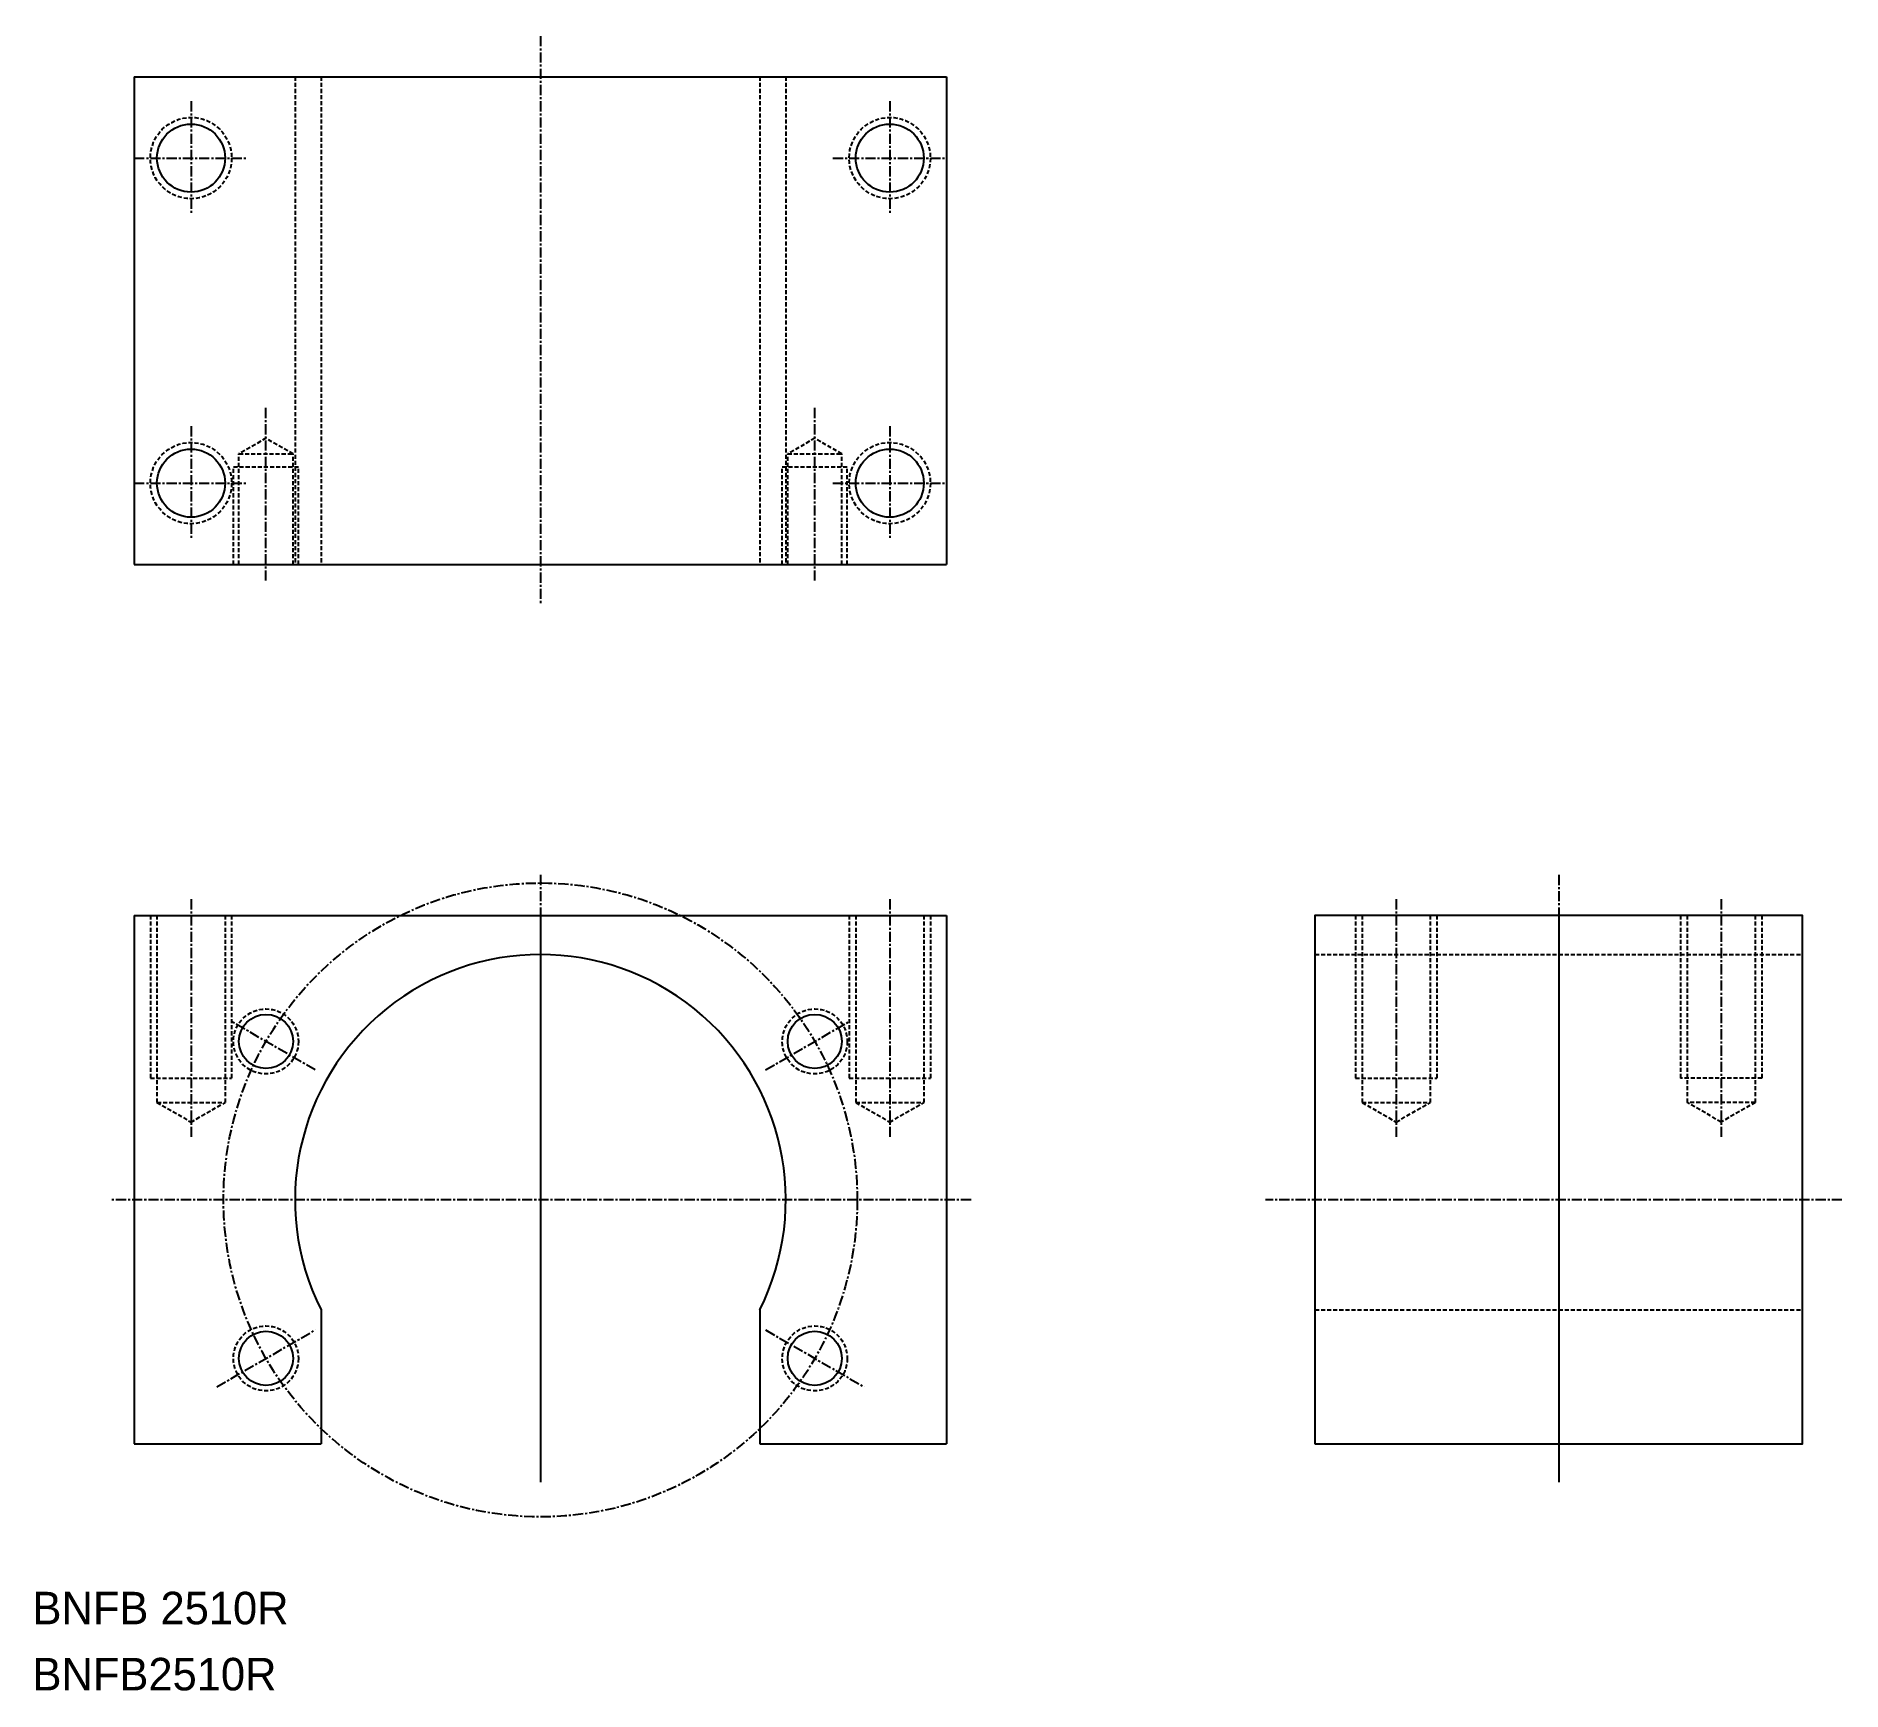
# Model space of a CAD drawing. Extents: x 4 to 227, y 3 to 206.
import ezdxf

# ---------------------------------------------------------------- set-up
doc = ezdxf.new("R2010")
doc.units = 0
doc.linetypes.add('CENTER', pattern=[2, 1.25, -0.25, 0.25, -0.25])
doc.linetypes.add('DASHED', pattern=[0.75, 0.5, -0.25])
doc.layers.get('0').update_dxf_attribs({"linetype": 'CONTINUOUS'})
doc.layers.add('CENTER', color=1, linetype='CENTER')

msp = doc.modelspace()

# ---------------------------------------------------------------- linework, layer by layer
at = {"color": 7, "linetype": 'CONTINUOUS'}
for p, q in [((16.54, 201.19), (16.54, 141.19)), ((16.54, 201.19), (116.54, 201.19)), ((116.54, 201.19), (116.54, 141.19)), ((16.54, 141.19), (116.54, 141.19)), ((16.54, 97.99), (116.54, 97.99)), ((16.54, 97.99), (16.54, 32.99)), ((41.54, 97.99), (41.54, 97.99)), ((66.54, 97.99), (66.54, 97.99)), ((116.54, 97.99), (116.54, 32.99)), ((39.54, 49.46), (39.54, 32.99)), ((93.54, 49.46), (93.54, 32.99)), ((16.54, 32.99), (39.54, 32.99)), ((93.54, 32.99), (116.54, 32.99))]:
    msp.add_line(p, q, dxfattribs=at)
at = {"color": 3, "linetype": 'DASHED'}
for p, q in [((36.34, 201.19), (36.34, 141.19)), ((39.54, 201.19), (39.54, 141.19)), ((93.54, 201.19), (93.54, 141.19)), ((96.74, 201.19), (96.74, 141.19)), ((32.76, 156.71), (29.44, 154.79)), ((36.09, 154.79), (32.76, 156.71)), ((100.31, 156.71), (96.99, 154.79)), ((103.64, 154.79), (100.31, 156.71)), ((29.44, 141.19), (29.44, 154.79)), ((29.44, 154.79), (36.09, 154.79)), ((36.09, 141.19), (36.09, 154.79)), ((96.99, 141.19), (96.99, 154.79)), ((96.99, 154.79), (103.64, 154.79)), ((103.64, 141.19), (103.64, 154.79)), ((28.76, 141.19), (28.76, 153.19)), ((28.76, 153.19), (36.76, 153.19)), ((36.76, 141.19), (36.76, 153.19)), ((96.31, 141.19), (96.31, 153.19)), ((96.31, 153.19), (104.31, 153.19)), ((104.31, 141.19), (104.31, 153.19)), ((18.54, 97.99), (18.54, 77.99)), ((19.35, 97.99), (19.35, 74.99)), ((27.73, 97.99), (27.73, 74.99)), ((28.54, 97.99), (28.54, 77.99)), ((104.54, 97.99), (104.54, 77.99)), ((105.35, 97.99), (105.35, 74.99)), ((113.73, 97.99), (113.73, 74.99)), ((114.54, 97.99), (114.54, 77.99)), ((166.87, 97.99), (166.87, 77.99)), ((167.68, 97.99), (167.68, 74.99)), ((176.06, 97.99), (176.06, 74.99)), ((176.87, 97.99), (176.87, 77.99)), ((206.87, 97.99), (206.87, 77.99)), ((207.68, 97.99), (207.68, 74.99)), ((216.06, 97.99), (216.06, 74.99)), ((216.87, 97.99), (216.87, 77.99)), ((161.87, 93.19), (221.87, 93.19)), ((18.54, 77.99), (28.54, 77.99)), ((104.54, 77.99), (114.54, 77.99)), ((166.87, 77.99), (176.87, 77.99)), ((216.87, 77.99), (206.87, 77.99)), ((19.35, 74.99), (23.54, 72.57)), ((19.35, 74.99), (27.73, 74.99)), ((23.54, 72.57), (27.73, 74.99)), ((105.35, 74.99), (113.73, 74.99)), ((105.35, 74.99), (109.54, 72.57)), ((109.54, 72.57), (113.73, 74.99)), ((167.68, 74.99), (176.06, 74.99)), ((167.68, 74.99), (171.87, 72.57)), ((171.87, 72.57), (176.06, 74.99)), ((216.06, 74.99), (207.68, 74.99)), ((211.87, 72.57), (207.68, 74.99)), ((216.06, 74.99), (211.87, 72.57)), ((161.87, 49.46), (221.87, 49.46))]:
    msp.add_line(p, q, dxfattribs=at)
at = {"color": 7, "linetype": 'CONTINUOUS'}
msp.add_lwpolyline([(161.87, 32.99), (221.87, 32.99), (221.87, 97.99), (161.87, 97.99)], close=True, dxfattribs=at)
at = {"color": 3, "linetype": 'DASHED'}
for centre, radius in [((23.54, 191.19), 5), ((109.54, 191.19), 5), ((23.54, 151.19), 5), ((109.54, 151.19), 5), ((32.76, 82.49), 4), ((100.31, 82.49), 4), ((32.76, 43.49), 4), ((100.31, 43.49), 4)]:
    msp.add_circle(centre, radius, dxfattribs=at)
at = {"color": 7, "linetype": 'CONTINUOUS'}
for centre, radius in [((23.54, 191.19), 4.19), ((109.54, 191.19), 4.19), ((23.54, 151.19), 4.19), ((109.54, 151.19), 4.19), ((32.76, 82.49), 3.33), ((100.31, 82.49), 3.33), ((32.76, 43.49), 3.33), ((100.31, 43.49), 3.33)]:
    msp.add_circle(centre, radius, dxfattribs=at)
msp.add_arc((66.54, 62.99), 30.2, 333.3854, 206.6146, dxfattribs=at)
at = {"layer": 'CENTER', "color": 1, "linetype": 'CENTER'}
for p, q in [((66.54, 206.19), (66.54, 136.19)), ((23.54, 198.19), (23.54, 184.19)), ((109.54, 198.19), (109.54, 184.19)), ((16.54, 191.19), (30.54, 191.19)), ((102.54, 191.19), (116.54, 191.19)), ((32.76, 139.19), (32.76, 160.45)), ((100.31, 139.19), (100.31, 160.45)), ((23.54, 158.19), (23.54, 144.19)), ((109.54, 158.19), (109.54, 144.19)), ((16.54, 151.19), (30.54, 151.19)), ((102.54, 151.19), (116.54, 151.19)), ((66.54, 102.99), (66.54, 28.27)), ((191.87, 102.99), (191.87, 28.27)), ((23.54, 99.99), (23.54, 70.57)), ((66.54, 97.99), (66.54, 27.99)), ((109.54, 99.99), (109.54, 70.57)), ((171.87, 99.99), (171.87, 70.57)), ((191.87, 97.99), (191.87, 27.99)), ((211.87, 99.99), (211.87, 70.57)), ((38.83, 78.99), (28.54, 84.93)), ((94.25, 78.99), (104.64, 84.99)), ((119.54, 62.99), (13.54, 62.99)), ((226.73, 62.99), (155.79, 62.99)), ((26.7, 39.99), (38.83, 46.99)), ((94.25, 46.99), (106.38, 39.99))]:
    msp.add_line(p, q, dxfattribs=at)
msp.add_circle((66.54, 62.99), 39, dxfattribs=at)

# ---------------------------------------------------------------- texts
at = {"color": 7, "linetype": 'CONTINUOUS'}
for s, p in [('BNFB 2510R', (4.03, 10.77)), ('BNFB2510R', (4.03, 2.64))]:
    msp.add_text(s, height=4, dxfattribs=at).set_placement(p)

doc.saveas('drawing.dxf')
